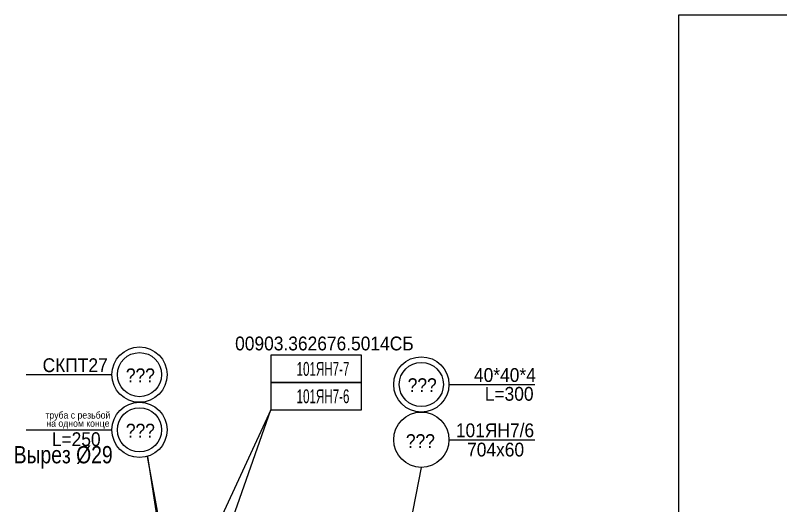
# Model space of a CAD drawing. Header units: millimetres. Extents: x -35117 to 70520, y -28859 to 27816.
# Drawn here: x 51267 to 54036, y -6993 to -5219 of the extents above; entities that cross this region are included whole.
import ezdxf

# ---------------------------------------------------------------- set-up
doc = ezdxf.new("R2010")
doc.units = ezdxf.units.MM
for name, color, linetype in [('Выноски', 7, 'Continuous'), ('Насыщение', 7, 'Continuous'), ('Позиции', 1, 'Continuous'), ('ПозицииОборудования', 7, 'Continuous')]:
    doc.layers.add(name, color=color, linetype=linetype)
doc.styles.get("Standard").update_dxf_attribs({"font": 'arial.ttf'})

msp = doc.modelspace()

# ---------------------------------------------------------------- linework, layer by layer
msp.add_lwpolyline([(53665.81, -10309.107), (58377.037, -10309.107), (58377.037, -5218.603), (53665.81, -5218.603)], close=True)
at = {"color": 1}
for centre, radius in [((51716.486, -6518.715), 100), ((51716.486, -6518.715), 79.838), ((52735.972, -6554.261), 100), ((52735.972, -6554.261), 79.838), ((51716.486, -6718.715), 100), ((51716.486, -6718.715), 79.838)]:
    msp.add_circle(centre, radius, dxfattribs=at)
at = {"layer": 'Выноски', "color": 1}
for p, q in [((51835.559, -7306.927), (51745.18, -6814.509)), ((51745.18, -6814.509), (51830.366, -7365.506))]:
    msp.add_line(p, q, dxfattribs=at)
for points in [[(52518.973, -6547.017), (52518.973, -6448.017), (52191.992, -6448.017), (52191.992, -6547.017), (52518.973, -6547.017)], [(52518.973, -6646.017), (52518.973, -6547.017), (52191.992, -6547.017), (52191.992, -6646.017), (52518.973, -6646.017)]]:
    msp.add_lwpolyline(points, dxfattribs=at)
at = {"layer": 'Насыщение', "color": 1}
for p, q in [((52191.992, -6646.017), (51912.446, -7250.221)), ((51956.735, -7315.066), (52191.992, -6646.017)), ((52735.972, -6854.261), (52661.444, -7227.996))]:
    msp.add_line(p, q, dxfattribs=at)
at = {"layer": 'ПозицииОборудования', "color": 1}
for p, q in [((51306.111, -6518.715), (51616.486, -6518.715)), ((52835.972, -6554.261), (53146.347, -6554.261)), ((51306.111, -6718.715), (51616.486, -6718.715)), ((52835.972, -6754.261), (53146.347, -6754.261))]:
    msp.add_line(p, q, dxfattribs=at)
msp.add_circle((52735.972, -6754.261), 100, dxfattribs=at)

# ---------------------------------------------------------------- texts
at = {"layer": 'Выноски', "color": 3, "width": 0.6}
for s, p in [('101ЯН7-7', (52284.7, -6523.017)), ('101ЯН7-6', (52284.72, -6622.017))]:
    msp.add_text(s, height=50, dxfattribs=at).set_placement(p)
at = {"layer": 'Выноски', "color": 3, "ltscale": 100, "width": 0.8}
msp.add_text('Вырез %%C29', height=62.5, dxfattribs=at).set_placement((51261.512, -6839.67))
at = {"layer": 'Насыщение', "color": 3, "width": 0.9}
for p in [(51667.22, -6546.332, 136.634), (52686.707, -6581.878, 136.634), (51667.22, -6746.332, 136.634)]:
    msp.add_text('???', height=50, dxfattribs=at).set_placement(p)
at = {"layer": 'Позиции', "color": 3, "width": 0.9}
msp.add_text('00903.362676.5014СБ', height=50, dxfattribs=at).set_placement((52062.377, -6431.032))
at = {"layer": 'ПозицииОборудования', "color": 3, "width": 0.9}
for s, height, p in [('СКПТ27', 50, (51365.99, -6509.692)), ('40*40*4', 50, (52926.429, -6545.239)), ('L=300', 50, (52965.454, -6613.191)), ('труба с резьбой ', 25, (51376.038, -6677.789)), ('на одном конце', 25, (51379.53, -6707.572)), ('101ЯН7/6', 50, (52860.893, -6745.239)), ('L=250', 50, (51399.255, -6777.374)), ('???', 50, (52680.189, -6784.261)), ('704х60', 50, (52901.486, -6814.96))]:
    msp.add_text(s, height=height, dxfattribs=at).set_placement(p)

doc.saveas('drawing.dxf')
